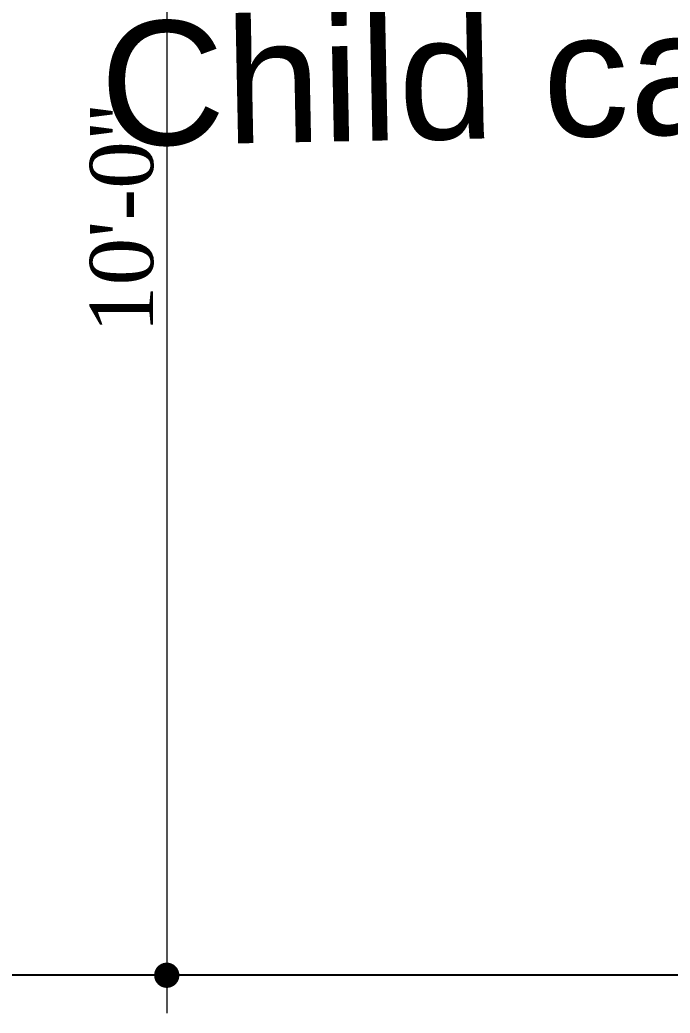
# Model space of a CAD drawing. Header units: inches. Extents: x -98933 to 1585249, y -3352739 to 192771.
# Drawn here: x 20996 to 21047.5, y 48456.7 to 48535.3 of the extents above; entities that cross this region are included whole.
import ezdxf

# ---------------------------------------------------------------- set-up
doc = ezdxf.new("R2010")
doc.units = ezdxf.units.IN
doc.header["$MEASUREMENT"] = 0
doc.header["$PDMODE"] = 35
doc.layers.get('0').update_dxf_attribs({"lineweight": 0})
doc.layers.get('Defpoints').update_dxf_attribs({"lineweight": 0})
doc.layers.add('A site line', color=7, linetype='Continuous')
doc.layers.add('Layer1', color=134, linetype='Continuous', lineweight=0)
doc.layers.add('TEX', color=7, linetype='Continuous', lineweight=0)
doc.styles.add('REG', font='times.ttf')
doc.styles.add('style1', font='arial.ttf')
doc.dimstyles.new('Dim-Pres', dxfattribs={"dimtxt": 5.5, "dimasz": 2, "dimexe": 1.5, "dimexo": 1.5, "dimgap": 1, "dimtad": 3, "dimdec": 0, "dimzin": 3, "dimdsep": 46, "dimlunit": 4, "dimtxsty": 'REG', "dimblk": 'point', "dimcen": 2, "dimclrd": 256, "dimclre": 256, "dimclrt": 7, "dimadec": 0, "dimazin": 0, "dimtfac": 0.75, "dimtdec": 0, "dimtmove": 1, "dimatfit": 3, "dimldrblk": 'point', "dimfxl": 0, "dimtolj": 1, "dimtzin": 0, "dimlwd": -1, "dimlwe": -1, "dimarcsym": 1})

# ---------------------------------------------------------------- blocks, each defined once
blk = doc.blocks.new('dot')
at = {"color": 4}
for p, q in [((0, 1.5), (0, -1.5)), ((-1.5, 0), (1.5, 0))]:
    blk.add_line(p, q, dxfattribs=at)
at = {"color": 6, "const_width": 0.5}
blk.add_lwpolyline([(-0.25, 0, 1), (0.25, 0, 1)], format="xyb", close=True, dxfattribs=at)
blk = doc.blocks.new('point')
blk.add_blockref('dot', (0, 0))
blk = doc.blocks.new('*D462')
at = {"layer": 'Defpoints', "color": 0, "ltscale": 30, "transparency": 16777216}
for p in [(20991.47, 48579.673, -9.702), (20991.47, 48459.673, -9.702), (21007.612, 48459.673)]:
    blk.add_point(p, dxfattribs=at)
at = {"layer": 'Layer1', "ltscale": 30, "transparency": 16777216}
for p, q in [((21004.292, 48579.673), (21009.112, 48579.673)), ((21007.612, 48577.673), (21007.612, 48461.673)), ((21004.292, 48459.673), (21009.112, 48459.673))]:
    blk.add_line(p, q, dxfattribs=at)
at = {"layer": 'Layer1', "ltscale": 30, "transparency": 16777216, "xscale": 2, "yscale": 2, "zscale": 2}
for p, rotation in [((21007.612, 48579.673), 90), ((21007.612, 48459.673), 270)]:
    blk.add_blockref('point', p, dxfattribs=dict(at, rotation=rotation))
at = {"layer": 'Layer1', "color": 7, "ltscale": 30, "transparency": 16777216, "insert": (21004.068, 48519.673), "char_height": 5, "attachment_point": 5, "rotation": 90, "style": 'REG'}
blk.add_mtext('\\A1;10\'-0"', dxfattribs=at)

msp = doc.modelspace()

# ---------------------------------------------------------------- linework, layer by layer
at = {"layer": 'A site line', "color": 7, "ltscale": 30, "elevation": -11.611}
msp.add_lwpolyline([(21096.526, 48459.673), (20991.47, 48459.673)], dxfattribs=at)

# ---------------------------------------------------------------- texts
at = {"layer": 'TEX', "color": 7, "lineweight": 0, "ltscale": 30, "insert": (21002.219, 48535.152, -11.595), "char_height": 9.81557, "width": 99.90702, "attachment_point": 1, "rotation": 1.14887, "style": 'style1'}
msp.add_mtext('Child care room ', dxfattribs=at)

# ---------------------------------------------------------------- dimensions: what is measured, and where the dimension line sits
at = {"layer": 'Layer1', "ltscale": 30}
dim = msp.add_linear_dim(base=(21007.612, 48459.673), p1=(20991.47, 48579.673, -9.702), p2=(20991.47, 48459.673, -9.702), angle=90, dimstyle='Dim-Pres', override={"dimtxt": 5, "dimfxl": 4, "dimfxlon": 1}, dxfattribs=at)
dim.commit()
dim.dimension.update_dxf_attribs({"geometry": '*D462', "text_midpoint": (21004.068, 48519.673)})

doc.saveas('drawing.dxf')
